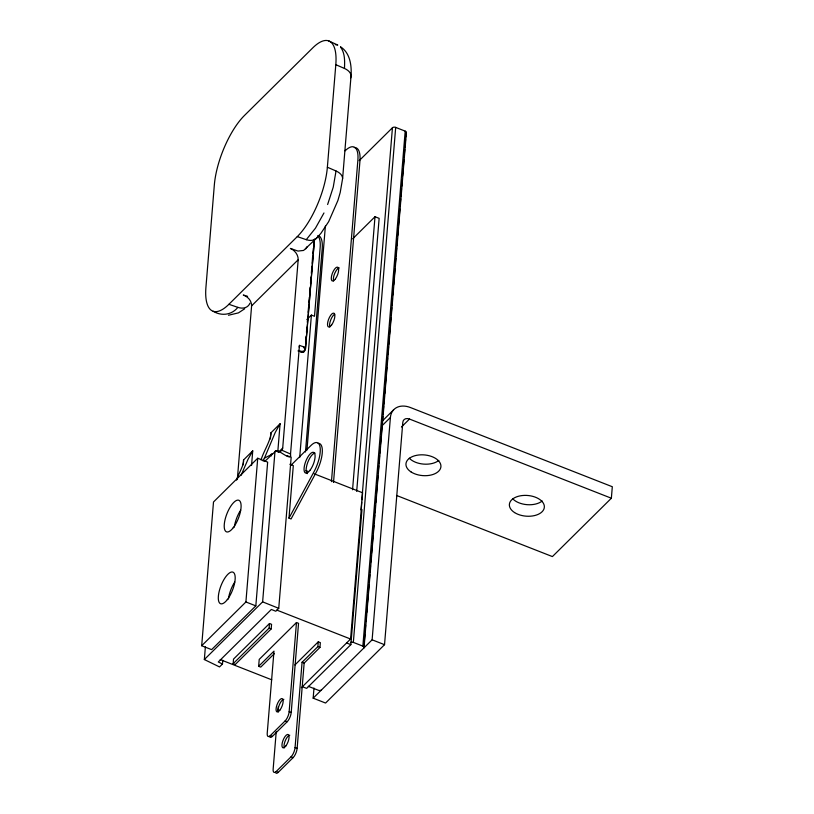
<?xml version="1.0" encoding="UTF-8"?>
<svg xmlns="http://www.w3.org/2000/svg" width="814" height="814" viewBox="0 0 814 814"><rect width="100%" height="100%" fill="white"/><g stroke="black" fill="none" stroke-linecap="round" stroke-linejoin="round"><path stroke-width="1.22" d="M304.07 351.567L305.026 349.918C307 346.988 300.783 346.154 299.46 345.37L290.527 454.009C292.206 462.525 278.429 449.196 276.038 450.742L264.662 461.507M350.529 78.144A14.316 8.476 4.7 0 0 344.464 68.447C344.78 61.233 345.085 53.195 340.567 47.09M276.038 450.742C278.388 452.93 282.672 451.322 282.702 448.056L298.189 259.747C298.331 254.813 294.81 250.285 290.364 248.423L297.975 251.068L303.622 250.437L316.941 237.769L320.919 233.323L328.663 221.642L337.891 200.509L340.201 192.521L342.602 178.592L351.027 76.048C351.78 65.649 350.152 52.971 340.608 46.846M201.689 645.746L213.502 501.994L257.723 458.231L267.653 462.128L255.83 605.87L211.62 649.633L201.689 645.746L245.909 601.973L257.723 458.231M222.792 660.235L222.476 664.021L219.536 666.931L204.345 659.544L205.382 646.886M237.373 478.988L251.607 305.85C251.76 300.865 247.832 296.54 243.274 295.034L247.588 296.347M243.142 464.825L243.549 459.951L252.737 450.844L251.536 465.466M233.15 663.705L233.526 659.106L269.495 623.514L271.561 624.328L271.184 628.927L235.215 664.519L233.15 663.705L269.108 628.113L269.495 623.514M270.401 438.96L270.899 432.875L280.097 423.768L277.788 451.801M204.345 659.544L262.627 601.861L275 451.271M274.247 653.734L260.714 667.124L258.649 666.31L259.218 659.411L296.479 622.527L298.545 623.341L291.219 712.464A7.163 2.615 -68.6 0 1 287.21 721.713L272.354 736.416A7.163 2.615 -68.6 0 1 269.526 736.578M222.476 664.021L218.284 661.975L271.347 609.452L275.804 611.243L278.744 608.323L291.188 457.061L286.762 455.667M318.111 443.335A21.479 7.835 -68.6 0 1 316.086 472.537L291.056 518.976L288.98 518.162L293.305 465.608L289.855 464.255M304.935 350.01L305.331 346.143M305.647 342.379L306.166 336.101M306.471 332.336L306.888 327.309M307.295 322.283L307.712 317.257M308.119 312.24L308.537 307.214M308.954 302.187L309.361 297.161M309.676 292.267L310.185 287.118M310.5 283.343L311.019 277.065M311.324 273.301L311.843 267.023M312.149 263.248L312.566 257.112M312.973 253.205L313.39 248.178M313.807 243.152L314.112 239.387M305.382 349.45L314.428 239.428M305.504 348.941L314.509 239.204M276.221 731.725L273.138 769.261A7.163 2.615 -68.6 0 0 276.2 771.509L278.266 772.323L293.132 757.61A7.163 2.615 -68.6 0 0 297.141 748.361L304.151 663.074L319.953 647.435L320.34 642.643L318.274 641.829L294.912 664.957M277.971 710.459L278.276 706.705M299.694 457.56L311.406 315.079L314.509 316.29L320.136 247.873A29.823 10.877 -68.6 0 0 317.948 235.887M228.907 304.294L297.293 236.609A53.683 19.577 -68.6 0 0 327.37 167.226L335.806 64.682A53.683 19.577 -68.6 0 0 312.82 47.823L244.424 115.517A53.683 19.577 -68.6 0 0 214.347 184.9L205.922 287.434A53.683 19.577 -68.6 0 0 228.907 304.294L237.861 307.366A14.316 10.287 45.3 0 0 249.939 303.215M305.484 451.974L322.202 248.687A29.823 10.877 -68.6 0 0 319.281 236.019M306.959 450.101L325.376 226.078M258.649 666.31L273.982 651.139L267.216 733.353A7.163 2.615 -68.6 0 0 270.289 735.602L285.144 720.899A7.163 2.615 -68.6 0 0 289.153 711.65L296.479 622.527M276.2 771.509L291.056 756.806A7.163 2.615 -68.6 0 0 295.065 747.547L302.075 662.26L317.877 646.621L318.274 641.829M382.356 425.447L390.405 417.49A21.479 15.435 45.3 0 1 410.439 407.539L612.311 486.731L611.365 498.229L409.493 419.047A7.163 5.149 45.3 0 0 402.808 422.354L384.534 644.678L325.569 703.042L313.166 698.168L313.99 688.064M331.44 481.674L357.875 160.195A29.823 10.877 -68.6 0 0 345.105 150.824M333.506 482.488L359.941 161.009A29.823 10.877 -68.6 0 0 354.273 147.548M352.554 489.774L375 216.738L379.141 218.356L356.695 491.402M361.019 509.89L361.65 502.299M361.854 499.765L392.44 127.757A2.391 1.414 4.7 0 1 395.685 127.401L405.199 131.135A2.391 1.414 4.7 0 1 406.094 133.109L405.779 136.905M301.373 687.718L350.58 639.021L362.596 492.785L314.245 473.819M302.513 686.772L306.644 688.39L350.865 644.627L361.976 509.513M364.062 644.301L363.746 648.097A2.391 1.414 4.7 0 0 362.861 646.123L353.347 642.388L395.685 127.401M362.861 646.123L405.199 131.135M364.265 641.778L364.896 634.187M365.099 631.654L365.618 625.325M365.934 621.53L366.453 615.201M366.666 612.667L367.287 605.077M367.49 602.553L368.121 594.953M368.325 592.429L368.956 584.839M369.159 582.305L369.78 574.715M369.994 572.181L370.512 565.852M370.828 562.057L371.347 555.728M371.55 553.205L372.171 545.614M372.385 543.08L373.005 535.49M373.219 532.956L373.84 525.366M374.053 522.832L374.674 515.242M374.878 512.708L375.396 506.389M375.712 502.584L376.231 496.265M376.444 493.732L377.065 486.141M377.269 483.608L377.899 476.017M378.103 473.483L378.734 465.893M378.937 463.359L379.558 455.769M379.772 453.245L380.291 446.917M380.494 444.383L381.125 436.792M381.328 434.259L381.959 426.668M382.163 424.135L382.784 416.544M382.997 414.011L383.618 406.42M383.832 403.897L384.452 396.296M384.656 393.773L385.175 387.444M385.388 384.91L386.009 377.32M386.223 374.786L386.843 367.195M387.057 364.672L387.576 358.343M387.881 354.548L388.512 346.957M388.716 344.424L389.336 336.833M389.55 334.3L390.069 327.971M390.272 325.447L390.903 317.847M391.107 315.323L391.738 307.733M391.941 305.199L392.46 298.87M392.775 295.075L393.396 287.484M393.61 284.951L394.963 268.498M395.166 265.974L395.787 258.384M396.001 255.85L396.622 248.26M396.835 245.726L397.354 239.397M397.659 235.602L398.29 228.012M398.494 225.478L399.013 219.159M399.226 216.626L399.847 209.035M400.061 206.502L400.681 198.911M400.885 196.378L401.516 188.787M401.719 186.253L402.238 179.935M402.554 176.129L403.174 168.539M403.388 166.015L403.907 159.686M404.11 157.153L404.741 149.562M404.945 147.029L405.565 139.438M364.062 647.405L406.4 132.417M313.166 698.168L372.12 639.814L390.405 417.49M303.673 347.832L303.754 347.008M327.37 167.226L336.029 170.991L333.241 187.159L327.625 204.507M263.176 461.131L275.234 432.499L280.097 423.768M236.579 480.107C237.942 474.481 244.342 464.957 243.549 459.951M261.08 459.971C263.197 451.953 271.011 440.333 270.899 432.875M241.107 475.284L247.883 459.574L252.737 450.844M323.962 212.973L315.445 228.205L306.257 239.672L297.293 236.609M288.98 518.162L314.021 471.733A21.479 7.835 -68.6 0 0 320.167 447.842A21.479 7.835 -68.6 0 0 310.989 445.462L291.341 464.906M304.751 350.722L303.815 351.821M305.728 248.891L307.153 246.642M302.259 351.099L301.017 352.33M359.208 160.653L392.44 127.757M251.607 305.85L298.189 259.747M352.666 238.838L375 216.738M306.939 319.495L311.406 315.079M278.52 452.187L282.702 448.056M381.99 421.337L393.6 409.839M401.444 427.004L409.493 419.047M611.365 498.229L552.411 556.583L396.571 495.461M237.861 307.366C231.685 315.079 221.489 316.31 213.136 311.263M244.668 308.791L238.471 312.861L228.48 315.252M303.876 350.732L304.395 350.458M264.224 458.231L270.675 454.945A2.381 1.76 41.5 0 0 271.418 453.805A4.772 2.829 4.7 0 0 272.548 454.11M303.764 351.841L302.055 352.116L298.005 350.915M304.019 351.587L302.381 351.79L298.534 350.396M335.337 44.638L337.769 45.035L328.581 40.863M305.993 470.584L308.343 471.51M372.12 639.814L384.534 644.678M276.801 610.083L350.58 639.021M245.909 601.973L255.83 605.87M346.723 643.009L350.865 644.627M317.877 646.621L319.953 647.435M269.108 628.113L271.184 628.927M302.075 662.26L304.151 663.074M220.228 659.594L271.754 679.812M289.153 711.65L291.219 712.464M285.144 720.899L287.21 721.713M270.289 735.602L272.354 736.416M295.065 747.547L297.141 748.361M291.056 756.806L293.132 757.61M262.627 601.861L278.744 608.323M335.806 64.682L344.464 68.447M281.919 450.264L290.527 454.009M270.675 454.945L271.449 455.82M234.33 527.116A16.941 6.176 -68.6 0 1 240.669 510.164M228.429 598.982A16.941 6.176 -68.6 0 1 234.758 582.03M318.325 235.531A14.316 10.287 45.3 0 1 306.257 239.672M299.46 345.37A3.571 1.302 -68.6 0 1 299.104 347.039M336.029 170.991A14.316 8.476 4.7 0 1 342.602 178.592M307.244 473.656A11.091 4.05 -68.6 0 1 307.743 462.403A11.091 4.05 -68.6 0 1 315.018 453.083M278.368 711.975A7.163 2.615 -68.6 0 1 279.507 704.476A7.163 2.615 -68.6 0 1 283.852 699.338M329.843 326.974A7.397 2.696 -68.6 0 1 330.657 320.126A7.397 2.696 -68.6 0 1 334.676 314.194M333.628 280.972A7.397 2.696 -68.6 0 1 334.798 273.229A7.397 2.696 -68.6 0 1 339.285 267.918M284.289 747.873A7.163 2.615 -68.6 0 1 285.419 740.374A7.163 2.615 -68.6 0 1 289.764 735.235M278.266 772.323A7.163 2.615 -68.6 0 1 275.905 773.107M350.478 642.47A2.391 1.414 4.7 0 1 353.347 642.388M321.54 689.885A2.391 1.414 4.7 0 1 318.284 690.241L308.771 686.507A2.391 1.414 4.7 0 1 308.282 686.253M438.787 460.449A17.542 10.379 4.7 0 1 409.289 458.201M542.205 501.007A17.542 10.379 4.7 0 1 512.708 498.768M227.33 599.603A16.941 6.176 -68.6 0 0 233.76 572.7A16.941 6.176 -68.6 0 0 219.159 591.473A16.941 6.176 -68.6 0 0 227.33 599.603M233.242 527.726A16.941 6.176 -68.6 0 0 239.672 500.824A16.941 6.176 -68.6 0 0 225.071 519.597A16.941 6.176 -68.6 0 0 233.242 527.726M310.287 469.912A11.091 4.05 -68.6 0 0 313.97 452.564A11.091 4.05 -68.6 0 0 304.467 465.639A11.091 4.05 -68.6 0 0 310.287 469.912M331.664 324.867A7.397 2.696 -68.6 0 0 334.116 313.298A7.397 2.696 -68.6 0 0 327.788 322.018A7.397 2.696 -68.6 0 0 331.664 324.867M335.449 278.866A7.397 2.696 -68.6 0 0 337.902 267.307A7.397 2.696 -68.6 0 0 331.563 276.017A7.397 2.696 -68.6 0 0 335.449 278.866M285.979 745.807A7.163 2.615 -68.6 0 0 288.359 734.615A7.163 2.615 -68.6 0 0 282.224 743.05A7.163 2.615 -68.6 0 0 285.979 745.807M280.067 709.9A7.163 2.615 -68.6 0 0 282.438 698.717A7.163 2.615 -68.6 0 0 276.312 707.152A7.163 2.615 -68.6 0 0 280.067 709.9M514.56 512.566A17.542 10.379 4.7 0 0 543.793 509.361A17.542 10.379 4.7 0 0 522.242 495.543A17.542 10.379 4.7 0 0 514.56 512.566M411.141 471.998A17.542 10.379 4.7 0 0 440.374 468.793A17.542 10.379 4.7 0 0 418.823 454.975A17.542 10.379 4.7 0 0 411.141 471.998"/></g></svg>
